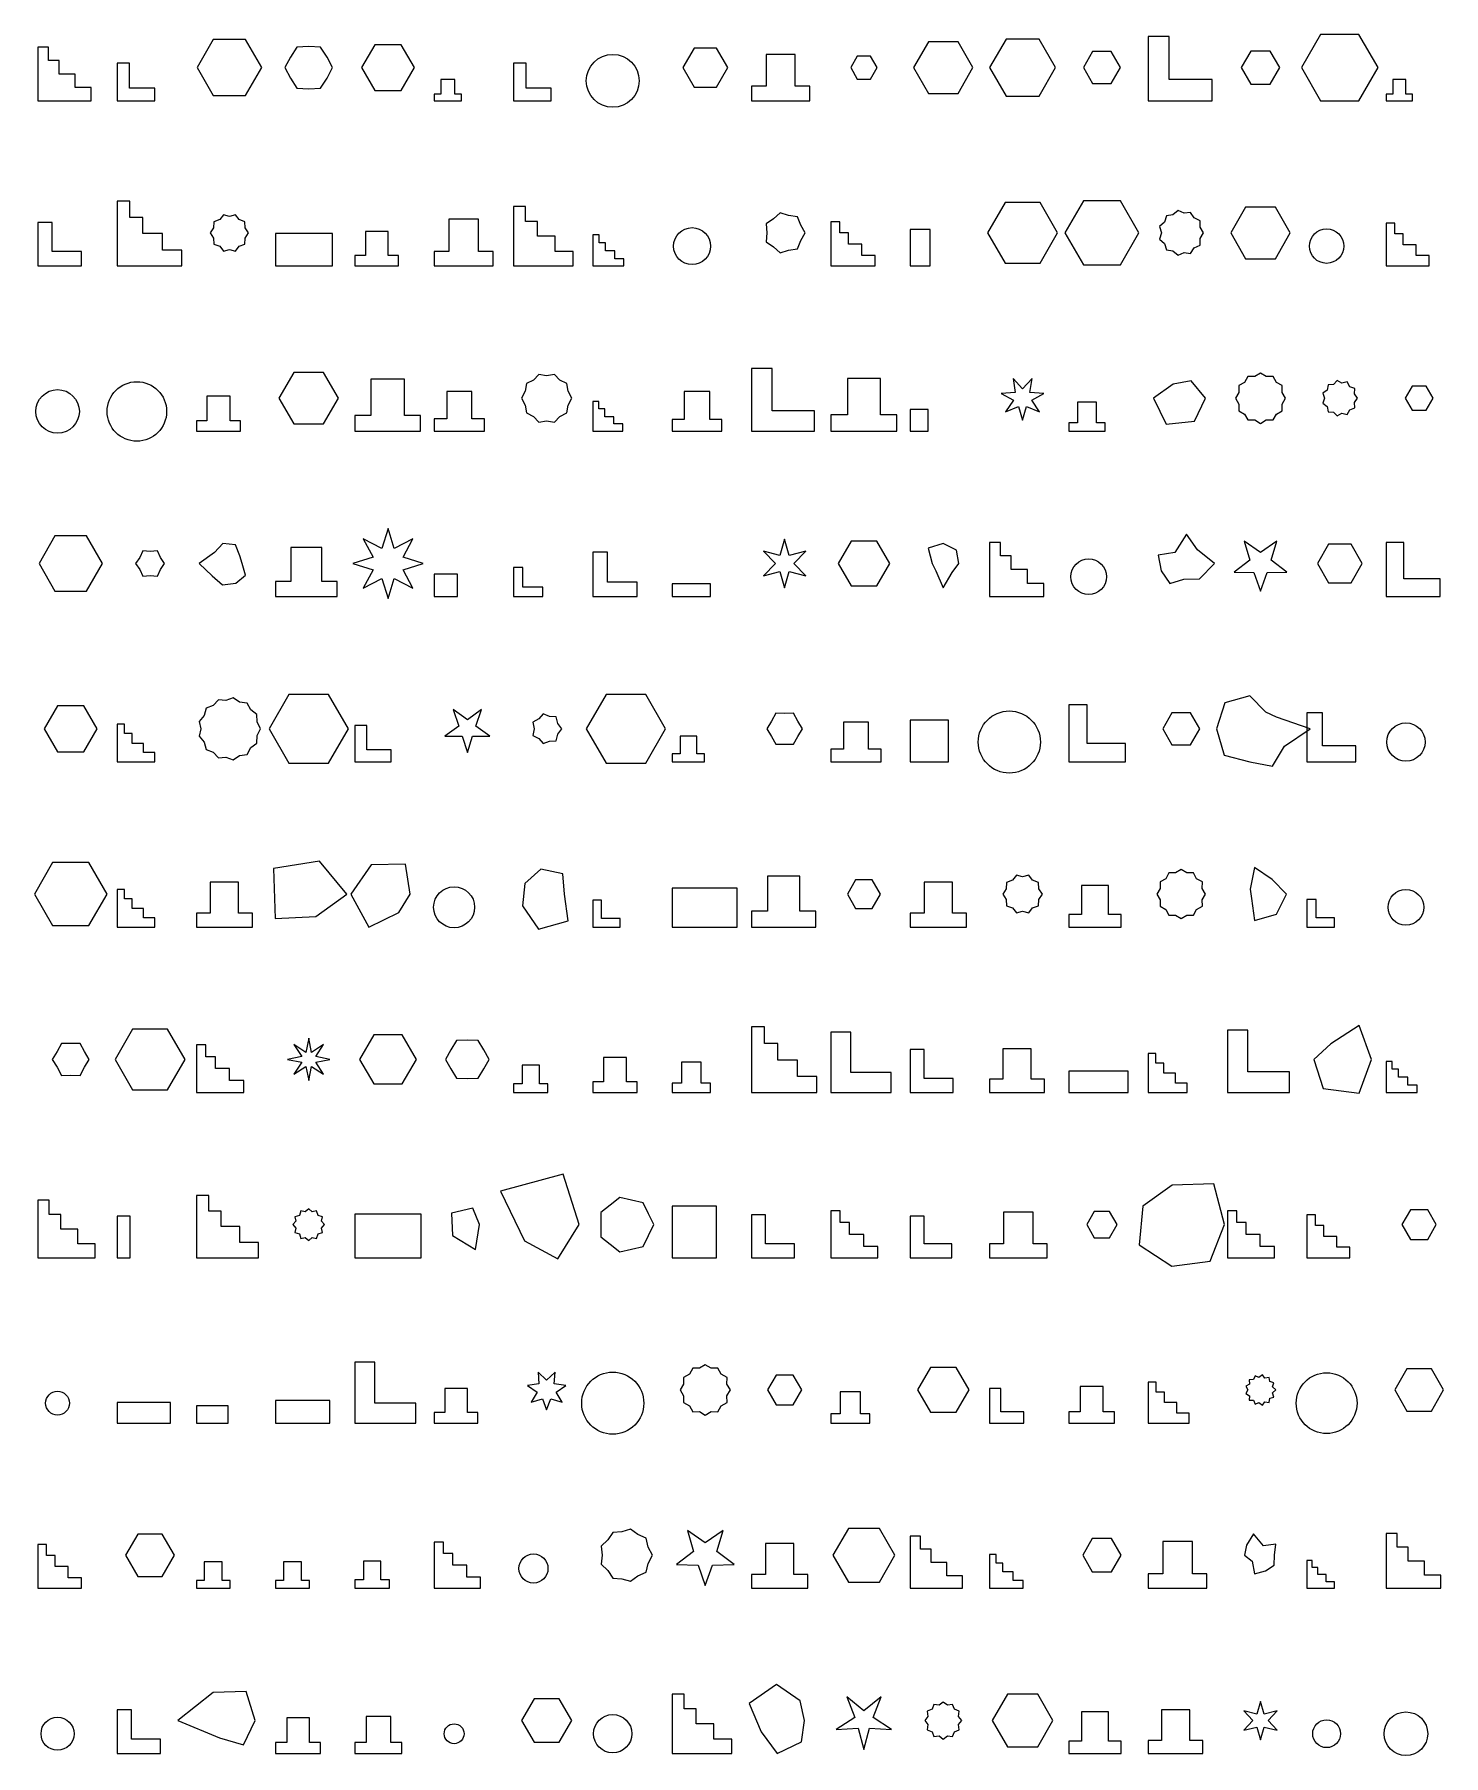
# Model space of a CAD drawing. Header units: metres. Extents: x -15 to 4183, y -20 to 5344.
# Drawn here: x 2035 to 4167, y -3 to 2600 of the extents above; entities that cross this region are included whole.
import ezdxf

# ---------------------------------------------------------------- set-up
doc = ezdxf.new("R2010")
doc.units = ezdxf.units.M

msp = doc.modelspace()

# ---------------------------------------------------------------- linework, layer by layer
for points in [[(2040, 2500), (2121, 2500), (2121, 2520), (2096.7, 2520), (2096.7, 2540), (2072.4, 2540), (2072.4, 2560.8), (2056.2, 2560.8), (2056.2, 2581), (2040, 2581), (2040, 2500)], [(2379, 2550), (2354.5, 2592.4), (2305.5, 2592.4), (2281, 2550), (2305.5, 2507.6), (2354.5, 2507.6), (2379, 2550)], [(2486, 2550), (2477.7, 2566), (2468, 2581.2), (2450, 2582), (2432, 2581.2), (2422.3, 2566), (2414, 2550), (2422.3, 2534), (2432, 2518.8), (2450, 2518), (2468, 2518.8), (2477.7, 2534), (2486, 2550)], [(2610, 2550), (2590, 2584.6), (2550, 2584.6), (2530, 2550), (2550, 2515.4), (2590, 2515.4), (2610, 2550)], [(3084, 2550), (3067, 2579.4), (3033, 2579.4), (3016, 2550), (3033, 2520.6), (3067, 2520.6), (3084, 2550)], [(3455, 2550), (3432.5, 2589), (3387.5, 2589), (3365, 2550), (3387.5, 2511), (3432.5, 2511), (3455, 2550)], [(3580, 2550), (3555, 2593.3), (3505, 2593.3), (3480, 2550), (3505, 2506.7), (3555, 2506.7), (3580, 2550)], [(3720, 2500), (3817, 2500), (3817, 2532), (3752, 2532), (3752, 2597), (3720, 2597), (3720, 2500)], [(4068, 2550), (4039, 2600.2), (3981, 2600.2), (3952, 2550), (3981, 2499.8), (4039, 2499.8), (4068, 2550)], [(2160, 2500), (2217, 2500), (2217, 2519), (2179, 2519), (2179, 2557), (2160, 2557), (2160, 2500)], [(2760, 2500), (2817, 2500), (2817, 2519), (2779, 2519), (2779, 2557), (2760, 2557), (2760, 2500)], [(3120, 2500), (3208, 2500), (3208, 2522), (3186, 2522), (3186, 2570), (3142, 2570), (3142, 2522), (3120, 2522), (3120, 2500)], [(3310, 2550), (3300, 2567.3), (3280, 2567.3), (3270, 2550), (3280, 2532.7), (3300, 2532.7), (3310, 2550)], [(3678, 2550), (3664, 2574.2), (3636, 2574.2), (3622, 2550), (3636, 2525.8), (3664, 2525.8), (3678, 2550)], [(3919, 2550), (3904.5, 2575.1), (3875.5, 2575.1), (3861, 2550), (3875.5, 2524.9), (3904.5, 2524.9), (3919, 2550)], [(2640, 2500), (2681, 2500), (2681, 2510), (2671, 2510), (2671, 2532), (2650, 2532), (2650, 2510), (2640, 2510), (2640, 2500)], [(4080, 2500), (4120, 2500), (4120, 2510), (4110, 2510), (4110, 2532), (4090, 2532), (4090, 2510), (4080, 2510), (4080, 2500)], [(2160, 2250), (2258, 2250), (2258, 2274), (2228.6, 2274), (2228.6, 2299), (2199.2, 2299), (2199.2, 2323.5), (2179.6, 2323.5), (2179.6, 2348), (2160, 2348), (2160, 2250)], [(3583, 2300), (3556.5, 2345.9), (3503.5, 2345.9), (3477, 2300), (3503.5, 2254.1), (3556.5, 2254.1), (3583, 2300)], [(3706, 2300), (3678, 2348.5), (3622, 2348.5), (3594, 2300), (3622, 2251.5), (3678, 2251.5), (3706, 2300)], [(2359, 2300), (2353.8, 2307.7), (2353.5, 2317), (2344.7, 2320.2), (2339, 2327.6), (2330, 2325), (2321, 2327.6), (2315.3, 2320.2), (2306.5, 2317), (2306.2, 2307.7), (2301, 2300), (2306.2, 2292.3), (2306.5, 2283), (2315.3, 2279.8), (2321, 2272.4), (2330, 2275), (2339, 2272.4), (2344.7, 2279.8), (2353.5, 2283), (2353.8, 2292.3), (2359, 2300)], [(2640, 2250), (2729, 2250), (2729, 2272), (2707, 2272), (2707, 2321), (2662, 2321), (2662, 2272), (2640, 2272), (2640, 2250)], [(2760, 2250), (2850, 2250), (2850, 2272), (2823, 2272), (2823, 2295), (2796, 2295), (2796, 2317.5), (2778, 2317.5), (2778, 2340), (2760, 2340), (2760, 2250)], [(3201, 2300), (3194.3, 2311.7), (3189.3, 2324.2), (3176, 2326.3), (3163.1, 2330.2), (3153.2, 2321.1), (3142.1, 2313.5), (3143, 2300), (3142.1, 2286.5), (3153.2, 2278.9), (3163.1, 2269.8), (3176, 2273.7), (3189.3, 2275.8), (3194.3, 2288.3), (3201, 2300)], [(3240, 2250), (3307, 2250), (3307, 2266), (3286.9, 2266), (3286.9, 2283), (3266.8, 2283), (3266.8, 2300.2), (3253.4, 2300.2), (3253.4, 2317), (3240, 2317), (3240, 2250)], [(3804, 2300), (3798.8, 2308.5), (3798.6, 2318.4), (3789.6, 2322.7), (3784.1, 2330.9), (3774.3, 2329.7), (3765.2, 2333.7), (3757.5, 2327.3), (3747.7, 2325.7), (3744.8, 2316.2), (3737.4, 2309.6), (3740, 2300), (3737.4, 2290.4), (3744.8, 2283.8), (3747.7, 2274.3), (3757.5, 2272.7), (3765.2, 2266.3), (3774.3, 2270.3), (3784.1, 2269.1), (3789.6, 2277.3), (3798.6, 2281.6), (3798.8, 2291.5), (3804, 2300)], [(3935, 2300), (3912.5, 2339), (3867.5, 2339), (3845, 2300), (3867.5, 2261), (3912.5, 2261), (3935, 2300)], [(2040, 2250), (2106, 2250), (2106, 2272), (2062, 2272), (2062, 2316), (2040, 2316), (2040, 2250)], [(2400, 2250), (2486, 2250), (2486, 2299), (2400, 2299), (2400, 2250)], [(2520, 2250), (2586, 2250), (2586, 2266), (2570, 2266), (2570, 2302), (2536, 2302), (2536, 2266), (2520, 2266), (2520, 2250)], [(2880, 2250), (2927, 2250), (2927, 2261), (2912.9, 2261), (2912.9, 2273), (2898.8, 2273), (2898.8, 2285.2), (2889.4, 2285.2), (2889.4, 2297), (2880, 2297), (2880, 2250)], [(3360, 2250), (3390, 2250), (3390, 2305), (3360, 2305), (3360, 2250)], [(4080, 2250), (4145, 2250), (4145, 2266), (4125.5, 2266), (4125.5, 2282), (4106, 2282), (4106, 2298.8), (4093, 2298.8), (4093, 2315), (4080, 2315), (4080, 2250)], [(2495, 2050), (2472.5, 2089), (2427.5, 2089), (2405, 2050), (2427.5, 2011), (2472.5, 2011), (2495, 2050)], [(2848, 2050), (2842.3, 2060.5), (2840.7, 2072.3), (2830, 2077.5), (2821.7, 2086.1), (2810, 2084), (2798.3, 2086.1), (2790, 2077.5), (2779.3, 2072.3), (2777.7, 2060.5), (2772, 2050), (2777.7, 2039.5), (2779.3, 2027.7), (2790, 2022.5), (2798.3, 2013.9), (2810, 2016), (2821.7, 2013.9), (2830, 2022.5), (2840.7, 2027.7), (2842.3, 2039.5), (2848, 2050)], [(3120, 2000), (3215, 2000), (3215, 2031), (3151, 2031), (3151, 2095), (3120, 2095), (3120, 2000)], [(3928, 2050), (3922.8, 2058.8), (3922.9, 2069), (3914, 2074), (3909, 2082.9), (3898.8, 2082.8), (3890, 2088), (3881.2, 2082.8), (3871, 2082.9), (3866, 2074), (3857.1, 2069), (3857.2, 2058.8), (3852, 2050), (3857.2, 2041.2), (3857.1, 2031), (3866, 2026), (3871, 2017.1), (3881.2, 2017.2), (3890, 2012), (3898.8, 2017.2), (3909, 2017.1), (3914, 2026), (3922.9, 2031), (3922.8, 2041.2), (3928, 2050)], [(2520, 2000), (2619, 2000), (2619, 2024), (2595, 2024), (2595, 2079), (2544, 2079), (2544, 2024), (2520, 2024), (2520, 2000)], [(2640, 2000), (2716, 2000), (2716, 2019), (2697, 2019), (2697, 2060), (2659, 2060), (2659, 2019), (2640, 2019), (2640, 2000)], [(3000, 2000), (3075, 2000), (3075, 2018), (3057, 2018), (3057, 2060), (3018, 2060), (3018, 2018), (3000, 2018), (3000, 2000)], [(3240, 2000), (3340, 2000), (3340, 2025), (3315, 2025), (3315, 2080), (3265, 2080), (3265, 2025), (3240, 2025), (3240, 2000)], [(3530, 2017), (3536.1, 2037.3), (3555.8, 2029.4), (3543.8, 2046.9), (3562.2, 2057.3), (3541, 2058.8), (3544.3, 2079.7), (3530, 2064.1), (3515.7, 2079.7), (3519, 2058.8), (3497.8, 2057.3), (3516.2, 2046.9), (3504.2, 2029.4), (3523.9, 2037.3), (3530, 2017)], [(3806.7, 2050), (3785.1, 2076.2), (3757.9, 2071), (3728.3, 2050), (3747.3, 2010.7), (3790, 2015.4), (3806.7, 2050)], [(4037, 2050), (4032.1, 2056.5), (4032.7, 2064.6), (4025.1, 2067.4), (4021.2, 2074.6), (4013.3, 2072.8), (4006.2, 2076.7), (4000.4, 2070.9), (3992.3, 2070.4), (3990.7, 2062.4), (3984.1, 2057.6), (3987, 2050), (3984.1, 2042.4), (3990.7, 2037.6), (3992.3, 2029.6), (4000.4, 2029.1), (4006.2, 2023.3), (4013.3, 2027.2), (4021.2, 2025.4), (4025.1, 2032.6), (4032.7, 2035.4), (4032.1, 2043.5), (4037, 2050)], [(4151, 2050), (4140.5, 2068.2), (4119.5, 2068.2), (4109, 2050), (4119.5, 2031.8), (4140.5, 2031.8), (4151, 2050)], [(2280, 2000), (2347, 2000), (2347, 2016), (2331, 2016), (2331, 2053), (2296, 2053), (2296, 2016), (2280, 2016), (2280, 2000)], [(2880, 2000), (2925, 2000), (2925, 2011), (2911.5, 2011), (2911.5, 2022), (2898, 2022), (2898, 2033.8), (2889, 2033.8), (2889, 2045), (2880, 2045), (2880, 2000)], [(3360, 2000), (3387, 2000), (3387, 2033), (3360, 2033), (3360, 2000)], [(3600, 2000), (3655, 2000), (3655, 2013), (3642, 2013), (3642, 2044), (3613, 2044), (3613, 2013), (3600, 2013), (3600, 2000)], [(2570, 1747), (2579.4, 1777.3), (2607.5, 1762.5), (2592.7, 1790.6), (2623, 1800), (2592.7, 1809.4), (2607.5, 1837.5), (2579.4, 1822.7), (2570, 1853), (2560.6, 1822.7), (2532.5, 1837.5), (2547.3, 1809.4), (2517, 1800), (2547.3, 1790.6), (2532.5, 1762.5), (2560.6, 1777.3), (2570, 1747)], [(2138, 1800), (2114, 1841.6), (2066, 1841.6), (2042, 1800), (2066, 1758.4), (2114, 1758.4), (2138, 1800)], [(2349.1, 1800), (2345.9, 1811.6), (2339.2, 1828.4), (2320.2, 1830.1), (2307.5, 1816.4), (2284.1, 1800), (2304, 1781.1), (2319.5, 1767.7), (2339.6, 1770.4), (2354.2, 1782.4), (2349.1, 1800)], [(2400, 1750), (2493, 1750), (2493, 1773), (2470, 1773), (2470, 1824), (2423, 1824), (2423, 1773), (2400, 1773), (2400, 1750)], [(3170, 1763), (3177, 1787.9), (3202, 1781.5), (3184, 1800), (3202, 1818.5), (3177, 1812.1), (3170, 1837), (3163, 1812.1), (3138, 1818.5), (3156, 1800), (3138, 1781.5), (3163, 1787.9), (3170, 1763)], [(3329, 1800), (3309.5, 1833.8), (3270.5, 1833.8), (3251, 1800), (3270.5, 1766.2), (3309.5, 1766.2), (3329, 1800)], [(3433.7, 1800), (3430.2, 1820.2), (3410, 1830.2), (3387, 1823), (3393.1, 1800), (3398.9, 1788.9), (3410, 1763.1), (3423.7, 1786.3), (3433.7, 1800)], [(3480, 1750), (3562, 1750), (3562, 1770), (3537.4, 1770), (3537.4, 1791), (3512.8, 1791), (3512.8, 1811.5), (3496.4, 1811.5), (3496.4, 1832), (3480, 1832), (3480, 1750)], [(3820.6, 1800), (3794.7, 1820.7), (3777.8, 1844.3), (3760.4, 1816.6), (3735.3, 1812.6), (3739.9, 1789.1), (3752.6, 1769.9), (3774.2, 1776.4), (3797.6, 1776.8), (3820.6, 1800)], [(3890, 1758), (3899.9, 1786.4), (3929.9, 1787), (3906, 1805.2), (3914.7, 1834), (3890, 1816.8), (3865.3, 1834), (3874, 1805.2), (3850.1, 1787), (3880.1, 1786.4), (3890, 1758)], [(4044, 1800), (4027, 1829.4), (3993, 1829.4), (3976, 1800), (3993, 1770.6), (4027, 1770.6), (4044, 1800)], [(4080, 1750), (4162, 1750), (4162, 1777), (4107, 1777), (4107, 1832), (4080, 1832), (4080, 1750)], [(2232, 1800), (2225.6, 1809), (2221, 1819.1), (2210, 1818), (2199, 1819.1), (2194.4, 1809), (2188, 1800), (2194.4, 1791), (2199, 1780.9), (2210, 1782), (2221, 1780.9), (2225.6, 1791), (2232, 1800)], [(2880, 1750), (2947, 1750), (2947, 1772), (2902, 1772), (2902, 1817), (2880, 1817), (2880, 1750)], [(2640, 1750), (2675, 1750), (2675, 1784), (2640, 1784), (2640, 1750)], [(2760, 1750), (2804, 1750), (2804, 1764), (2774, 1764), (2774, 1794), (2760, 1794), (2760, 1750)], [(3000, 1750), (3058, 1750), (3058, 1769), (3000, 1769), (3000, 1750)], [(2377, 1550), (2371.8, 1560.3), (2371.6, 1571.8), (2362.2, 1578.5), (2356.7, 1588.7), (2345.2, 1590.2), (2335.7, 1596.7), (2324.8, 1592.7), (2313.3, 1593.9), (2305.6, 1585.4), (2294.8, 1581.2), (2291.9, 1570), (2284.4, 1561.2), (2287, 1550), (2284.4, 1538.8), (2291.9, 1530), (2294.8, 1518.8), (2305.6, 1514.6), (2313.3, 1506.1), (2324.8, 1507.3), (2335.7, 1503.3), (2345.2, 1509.8), (2356.7, 1511.3), (2362.2, 1521.5), (2371.6, 1528.2), (2371.8, 1539.7), (2377, 1550)], [(2510, 1550), (2480, 1602), (2420, 1602), (2390, 1550), (2420, 1498), (2480, 1498), (2510, 1550)], [(2990, 1550), (2960, 1602), (2900, 1602), (2870, 1550), (2900, 1498), (2960, 1498), (2990, 1550)], [(3965.3, 1550), (3914.1, 1567.5), (3898.1, 1575.1), (3873.8, 1599.8), (3836.2, 1589.1), (3823.3, 1550), (3835, 1510), (3873.7, 1500), (3908.4, 1493.3), (3926.5, 1523.5), (3965.3, 1550)], [(2130, 1550), (2110, 1584.6), (2070, 1584.6), (2050, 1550), (2070, 1515.4), (2110, 1515.4), (2130, 1550)], [(2690, 1514), (2698, 1538.9), (2724.2, 1538.9), (2703, 1554.2), (2711.2, 1579.1), (2690, 1563.7), (2668.8, 1579.1), (2677, 1554.2), (2655.8, 1538.9), (2682, 1538.9), (2690, 1514)], [(2833, 1550), (2827.1, 1558.2), (2824.3, 1568), (2814.2, 1568.5), (2804.9, 1572.4), (2798.2, 1564.9), (2789.3, 1560), (2791, 1550), (2789.3, 1540), (2798.2, 1535.1), (2804.9, 1527.6), (2814.2, 1531.5), (2824.3, 1532), (2827.1, 1541.8), (2833, 1550)], [(3197, 1550), (3189.9, 1561.5), (3183.5, 1573.4), (3170, 1573), (3156.5, 1573.4), (3150.1, 1561.5), (3143, 1550), (3150.1, 1538.5), (3156.5, 1526.6), (3170, 1527), (3183.5, 1526.6), (3189.9, 1538.5), (3197, 1550)], [(3360, 1500), (3418, 1500), (3418, 1563), (3360, 1563), (3360, 1500)], [(3600, 1500), (3686, 1500), (3686, 1528), (3628, 1528), (3628, 1586), (3600, 1586), (3600, 1500)], [(3798, 1550), (3784, 1574.2), (3756, 1574.2), (3742, 1550), (3756, 1525.8), (3784, 1525.8), (3798, 1550)], [(3960, 1500), (4034, 1500), (4034, 1524), (3984, 1524), (3984, 1574), (3960, 1574), (3960, 1500)], [(2160, 1500), (2217, 1500), (2217, 1514), (2199.9, 1514), (2199.9, 1528), (2182.8, 1528), (2182.8, 1542.8), (2171.4, 1542.8), (2171.4, 1557), (2160, 1557), (2160, 1500)], [(2520, 1500), (2575, 1500), (2575, 1518), (2538, 1518), (2538, 1555), (2520, 1555), (2520, 1500)], [(3000, 1500), (3049, 1500), (3049, 1512), (3037, 1512), (3037, 1539), (3012, 1539), (3012, 1512), (3000, 1512), (3000, 1500)], [(3240, 1500), (3316, 1500), (3316, 1519), (3297, 1519), (3297, 1560), (3259, 1560), (3259, 1519), (3240, 1519), (3240, 1500)], [(2145, 1300), (2117.5, 1347.6), (2062.5, 1347.6), (2035, 1300), (2062.5, 1252.4), (2117.5, 1252.4), (2145, 1300)], [(2507.9, 1300), (2466.1, 1349.6), (2396.5, 1338.9), (2399.3, 1263.2), (2461, 1266.1), (2507.9, 1300)], [(2603.4, 1300), (2596.2, 1345.4), (2544.4, 1344.3), (2513.8, 1300), (2541.1, 1250), (2586.1, 1272.2), (2603.4, 1300)], [(2836.8, 1300), (2834.5, 1330.8), (2801.4, 1337.7), (2777.2, 1315.8), (2773.2, 1282.3), (2797.9, 1247.1), (2842.3, 1259.4), (2836.8, 1300)], [(3560, 1300), (3554.7, 1308), (3554.3, 1317.6), (3545.3, 1321), (3539.3, 1328.5), (3530, 1326), (3520.7, 1328.5), (3514.7, 1321), (3505.7, 1317.6), (3505.3, 1308), (3500, 1300), (3505.3, 1292), (3505.7, 1282.4), (3514.7, 1279), (3520.7, 1271.5), (3530, 1274), (3539.3, 1271.5), (3545.3, 1279), (3554.3, 1282.4), (3554.7, 1292), (3560, 1300)], [(3807, 1300), (3801.9, 1308.5), (3802, 1318.5), (3793.3, 1323.3), (3788.5, 1332), (3778.5, 1331.9), (3770, 1337), (3761.5, 1331.9), (3751.5, 1332), (3746.7, 1323.3), (3738, 1318.5), (3738.1, 1308.5), (3733, 1300), (3738.1, 1291.5), (3738, 1281.5), (3746.7, 1276.7), (3751.5, 1268), (3761.5, 1268.1), (3770, 1263), (3778.5, 1268.1), (3788.5, 1268), (3793.3, 1276.7), (3802, 1281.5), (3801.9, 1291.5), (3807, 1300)], [(3929.1, 1300), (3907.6, 1322), (3880.8, 1340.2), (3874.2, 1307.6), (3876.3, 1293.4), (3880.9, 1260.2), (3914.1, 1269.8), (3929.1, 1300)], [(2160, 1250), (2217, 1250), (2217, 1264), (2199.9, 1264), (2199.9, 1278), (2182.8, 1278), (2182.8, 1292.8), (2171.4, 1292.8), (2171.4, 1307), (2160, 1307), (2160, 1250)], [(2280, 1250), (2365, 1250), (2365, 1271), (2344, 1271), (2344, 1318), (2301, 1318), (2301, 1271), (2280, 1271), (2280, 1250)], [(3000, 1250), (3098, 1250), (3098, 1309), (3000, 1309), (3000, 1250)], [(3120, 1250), (3217, 1250), (3217, 1274), (3193, 1274), (3193, 1327), (3144, 1327), (3144, 1274), (3120, 1274), (3120, 1250)], [(3315, 1300), (3302.5, 1321.7), (3277.5, 1321.7), (3265, 1300), (3277.5, 1278.3), (3302.5, 1278.3), (3315, 1300)], [(3360, 1250), (3445, 1250), (3445, 1271), (3424, 1271), (3424, 1318), (3381, 1318), (3381, 1271), (3360, 1271), (3360, 1250)], [(3600, 1250), (3679, 1250), (3679, 1269), (3660, 1269), (3660, 1313), (3619, 1313), (3619, 1269), (3600, 1269), (3600, 1250)], [(2880, 1250), (2921, 1250), (2921, 1263), (2893, 1263), (2893, 1291), (2880, 1291), (2880, 1250)], [(3960, 1250), (4002, 1250), (4002, 1264), (3974, 1264), (3974, 1292), (3960, 1292), (3960, 1250)], [(2263, 1050), (2236.5, 1095.9), (2183.5, 1095.9), (2157, 1050), (2183.5, 1004.1), (2236.5, 1004.1), (2263, 1050)], [(3120, 1000), (3219, 1000), (3219, 1024), (3189.3, 1024), (3189.3, 1049), (3159.6, 1049), (3159.6, 1074.2), (3139.8, 1074.2), (3139.8, 1099), (3120, 1099), (3120, 1000)], [(3840, 1000), (3934, 1000), (3934, 1031), (3871, 1031), (3871, 1094), (3840, 1094), (3840, 1000)], [(4057.7, 1050), (4039.5, 1101.1), (3996.6, 1073.3), (3970.8, 1050), (3984.6, 1006), (4039.4, 999), (4057.7, 1050)], [(2118, 1050), (2110.8, 1062), (2104, 1074.2), (2090, 1074), (2076, 1074.2), (2069.2, 1062), (2062, 1050), (2069.2, 1038), (2076, 1025.8), (2090, 1026), (2104, 1025.8), (2110.8, 1038), (2118, 1050)], [(2280, 1000), (2352, 1000), (2352, 1018), (2330.4, 1018), (2330.4, 1036), (2308.8, 1036), (2308.8, 1054), (2294.4, 1054), (2294.4, 1072), (2280, 1072), (2280, 1000)], [(2450, 1018), (2454.4, 1039.4), (2472.6, 1027.4), (2460.6, 1045.6), (2482, 1050), (2460.6, 1054.4), (2472.6, 1072.6), (2454.4, 1060.6), (2450, 1082), (2445.6, 1060.6), (2427.4, 1072.6), (2439.4, 1054.4), (2418, 1050), (2439.4, 1045.6), (2427.4, 1027.4), (2445.6, 1039.4), (2450, 1018)], [(2613, 1050), (2591.5, 1087.2), (2548.5, 1087.2), (2527, 1050), (2548.5, 1012.8), (2591.5, 1012.8), (2613, 1050)], [(2723, 1050), (2715.1, 1064.5), (2706.5, 1078.6), (2690, 1079), (2673.5, 1078.6), (2664.9, 1064.5), (2657, 1050), (2664.9, 1035.5), (2673.5, 1021.4), (2690, 1021), (2706.5, 1021.4), (2715.1, 1035.5), (2723, 1050)], [(3240, 1000), (3331, 1000), (3331, 1030), (3270, 1030), (3270, 1091), (3240, 1091), (3240, 1000)], [(2880, 1000), (2947, 1000), (2947, 1016), (2931, 1016), (2931, 1053), (2896, 1053), (2896, 1016), (2880, 1016), (2880, 1000)], [(3000, 1000), (3058, 1000), (3058, 1014), (3044, 1014), (3044, 1046), (3014, 1046), (3014, 1014), (3000, 1014), (3000, 1000)], [(3360, 1000), (3425, 1000), (3425, 1021), (3381, 1021), (3381, 1065), (3360, 1065), (3360, 1000)], [(3480, 1000), (3563, 1000), (3563, 1020), (3543, 1020), (3543, 1066), (3500, 1066), (3500, 1020), (3480, 1020), (3480, 1000)], [(3720, 1000), (3779, 1000), (3779, 1014), (3761.3, 1014), (3761.3, 1029), (3743.6, 1029), (3743.6, 1044.2), (3731.8, 1044.2), (3731.8, 1059), (3720, 1059), (3720, 1000)], [(4080, 1000), (4127, 1000), (4127, 1011), (4112.9, 1011), (4112.9, 1023), (4098.8, 1023), (4098.8, 1035.2), (4089.4, 1035.2), (4089.4, 1047), (4080, 1047), (4080, 1000)], [(2760, 1000), (2812, 1000), (2812, 1013), (2799, 1013), (2799, 1041), (2773, 1041), (2773, 1013), (2760, 1013), (2760, 1000)], [(3600, 1000), (3690, 1000), (3690, 1032), (3600, 1032), (3600, 1000)], [(2859.2, 800), (2834.9, 876.6), (2740.2, 850.7), (2776.3, 775.5), (2826.8, 748.2), (2859.2, 800)], [(3835.3, 800), (3819.2, 861.7), (3756.3, 859.9), (3711.9, 828), (3706.5, 769.4), (3755.6, 737.1), (3814.1, 744.7), (3835.3, 800)], [(2040, 750), (2127, 750), (2127, 771), (2100.9, 771), (2100.9, 793), (2074.8, 793), (2074.8, 815.2), (2057.4, 815.2), (2057.4, 837), (2040, 837), (2040, 750)], [(2280, 750), (2374, 750), (2374, 773), (2345.8, 773), (2345.8, 797), (2317.6, 797), (2317.6, 820.5), (2298.8, 820.5), (2298.8, 844), (2280, 844), (2280, 750)], [(2972, 800), (2964.2, 816.5), (2956.2, 832.8), (2938.5, 837), (2920.7, 840.9), (2906.3, 829.7), (2892.2, 818.2), (2892, 800), (2892.2, 781.8), (2906.3, 770.3), (2920.7, 759.1), (2938.5, 763), (2956.2, 767.2), (2964.2, 783.5), (2972, 800)], [(2160, 750), (2180, 750), (2180, 813), (2160, 813), (2160, 750)], [(2474, 800), (2469.3, 805.2), (2470.8, 812), (2464.1, 814.1), (2462, 820.8), (2455.2, 819.3), (2450, 824), (2444.8, 819.3), (2438, 820.8), (2435.9, 814.1), (2429.2, 812), (2430.7, 805.2), (2426, 800), (2430.7, 794.8), (2429.2, 788), (2435.9, 785.9), (2438, 779.2), (2444.8, 780.7), (2450, 776), (2455.2, 780.7), (2462, 779.2), (2464.1, 785.9), (2470.8, 788), (2469.3, 794.8), (2474, 800)], [(2520, 750), (2620, 750), (2620, 816), (2520, 816), (2520, 750)], [(2708.2, 800), (2698.2, 825.1), (2665.9, 817.5), (2667.7, 783.8), (2702.3, 762.2), (2708.2, 800)], [(3000, 750), (3067, 750), (3067, 828), (3000, 828), (3000, 750)], [(3120, 750), (3185, 750), (3185, 771), (3141, 771), (3141, 815), (3120, 815), (3120, 750)], [(3240, 750), (3311, 750), (3311, 767), (3289.7, 767), (3289.7, 785), (3268.4, 785), (3268.4, 803.2), (3254.2, 803.2), (3254.2, 821), (3240, 821), (3240, 750)], [(3360, 750), (3423, 750), (3423, 771), (3381, 771), (3381, 813), (3360, 813), (3360, 750)], [(3480, 750), (3567, 750), (3567, 771), (3546, 771), (3546, 819), (3501, 819), (3501, 771), (3480, 771), (3480, 750)], [(3673, 800), (3661.5, 819.9), (3638.5, 819.9), (3627, 800), (3638.5, 780.1), (3661.5, 780.1), (3673, 800)], [(3840, 750), (3911, 750), (3911, 767), (3889.7, 767), (3889.7, 785), (3868.4, 785), (3868.4, 803.2), (3854.2, 803.2), (3854.2, 821), (3840, 821), (3840, 750)], [(3960, 750), (4025, 750), (4025, 766), (4005.5, 766), (4005.5, 782), (3986, 782), (3986, 798.8), (3973, 798.8), (3973, 815), (3960, 815), (3960, 750)], [(4156, 800), (4143, 822.5), (4117, 822.5), (4104, 800), (4117, 777.5), (4143, 777.5), (4156, 800)], [(2520, 500), (2612, 500), (2612, 530), (2550, 530), (2550, 592), (2520, 592), (2520, 500)], [(2810, 520), (2816.4, 536.6), (2833.5, 531.3), (2824.5, 546.7), (2839.2, 556.7), (2821.6, 559.3), (2823, 577), (2810, 564.8), (2797, 577), (2798.4, 559.3), (2780.8, 556.7), (2795.5, 546.7), (2786.5, 531.3), (2803.6, 536.6), (2810, 520)], [(3088, 550), (3082.8, 558.8), (3082.9, 569), (3074, 574), (3069, 582.9), (3058.8, 582.8), (3050, 588), (3041.2, 582.8), (3031, 582.9), (3026, 574), (3017.1, 569), (3017.2, 558.8), (3012, 550), (3017.2, 541.2), (3017.1, 531), (3026, 526), (3031, 517.1), (3041.2, 517.2), (3050, 512), (3058.8, 517.2), (3069, 517.1), (3074, 526), (3082.9, 531), (3082.8, 541.2), (3088, 550)], [(3449, 550), (3429.5, 583.8), (3390.5, 583.8), (3371, 550), (3390.5, 516.2), (3429.5, 516.2), (3449, 550)], [(3913, 550), (3908.4, 554.5), (3910.4, 560.7), (3904.2, 562.6), (3903.1, 568.9), (3896.7, 567.8), (3892.8, 572.8), (3887.7, 568.9), (3881.8, 571.5), (3879.2, 565.6), (3872.8, 565.3), (3873.2, 558.8), (3867.7, 555.5), (3871, 550), (3867.7, 544.5), (3873.2, 541.2), (3872.8, 534.7), (3879.2, 534.4), (3881.8, 528.5), (3887.7, 531.1), (3892.8, 527.2), (3896.7, 532.2), (3903.1, 531.1), (3904.2, 537.4), (3910.4, 539.3), (3908.4, 545.5), (3913, 550)], [(4167, 550), (4148.5, 582), (4111.5, 582), (4093, 550), (4111.5, 518), (4148.5, 518), (4167, 550)], [(2640, 500), (2706, 500), (2706, 516), (2690, 516), (2690, 552), (2656, 552), (2656, 516), (2640, 516), (2640, 500)], [(3196, 550), (3183, 572.5), (3157, 572.5), (3144, 550), (3157, 527.5), (3183, 527.5), (3196, 550)], [(3240, 500), (3299, 500), (3299, 514), (3285, 514), (3285, 547), (3254, 547), (3254, 514), (3240, 514), (3240, 500)], [(3480, 500), (3532, 500), (3532, 517), (3497, 517), (3497, 552), (3480, 552), (3480, 500)], [(3600, 500), (3669, 500), (3669, 517), (3652, 517), (3652, 555), (3617, 555), (3617, 517), (3600, 517), (3600, 500)], [(3720, 500), (3782, 500), (3782, 515), (3763.4, 515), (3763.4, 531), (3744.8, 531), (3744.8, 546.5), (3732.4, 546.5), (3732.4, 562), (3720, 562), (3720, 500)], [(2160, 500), (2241, 500), (2241, 531), (2160, 531), (2160, 500)], [(2280, 500), (2328, 500), (2328, 526), (2280, 526), (2280, 500)], [(2400, 500), (2482, 500), (2482, 534), (2400, 534), (2400, 500)], [(2970, 300), (2963.8, 312.3), (2960.6, 325.7), (2948, 331.2), (2936.9, 339.4), (2923.7, 335.5), (2910, 334.6), (2902.4, 323.1), (2892.4, 313.7), (2894, 300), (2892.4, 286.3), (2902.4, 276.9), (2910, 265.4), (2923.7, 264.5), (2936.9, 260.6), (2948, 268.8), (2960.6, 274.3), (2963.8, 287.7), (2970, 300)], [(3337, 300), (3313.5, 340.7), (3266.5, 340.7), (3243, 300), (3266.5, 259.3), (3313.5, 259.3), (3337, 300)], [(2040, 250), (2106, 250), (2106, 266), (2086.2, 266), (2086.2, 283), (2066.4, 283), (2066.4, 299.5), (2053.2, 299.5), (2053.2, 316), (2040, 316), (2040, 250)], [(2247, 300), (2228.5, 332), (2191.5, 332), (2173, 300), (2191.5, 268), (2228.5, 268), (2247, 300)], [(2640, 250), (2710, 250), (2710, 267), (2689, 267), (2689, 285), (2668, 285), (2668, 302.5), (2654, 302.5), (2654, 320), (2640, 320), (2640, 250)], [(3050, 254), (3061, 284.9), (3093.7, 285.8), (3067.7, 305.8), (3077, 337.2), (3050, 318.7), (3023, 337.2), (3032.3, 305.8), (3006.3, 285.8), (3039, 284.9), (3050, 254)], [(3120, 250), (3205, 250), (3205, 271), (3184, 271), (3184, 318), (3141, 318), (3141, 271), (3120, 271), (3120, 250)], [(3360, 250), (3439, 250), (3439, 269), (3415.3, 269), (3415.3, 289), (3391.6, 289), (3391.6, 309.2), (3375.8, 309.2), (3375.8, 329), (3360, 329), (3360, 250)], [(3679, 300), (3664.5, 325.1), (3635.5, 325.1), (3621, 300), (3635.5, 274.9), (3664.5, 274.9), (3679, 300)], [(3720, 250), (3809, 250), (3809, 272), (3787, 272), (3787, 321), (3742, 321), (3742, 272), (3720, 272), (3720, 250)], [(3911.3, 300), (3913.4, 317), (3894.7, 314.4), (3879.4, 332.6), (3868.9, 315.3), (3865.9, 300), (3877.6, 291), (3880.8, 271.8), (3897.6, 276.5), (3910.7, 285), (3911.3, 300)], [(4080, 250), (4163, 250), (4163, 270), (4138.1, 270), (4138.1, 291), (4113.2, 291), (4113.2, 312.2), (4096.6, 312.2), (4096.6, 333), (4080, 333), (4080, 250)], [(2280, 250), (2331, 250), (2331, 262), (2319, 262), (2319, 290), (2292, 290), (2292, 262), (2280, 262), (2280, 250)], [(2400, 250), (2451, 250), (2451, 262), (2439, 262), (2439, 290), (2412, 290), (2412, 262), (2400, 262), (2400, 250)], [(2520, 250), (2572, 250), (2572, 263), (2559, 263), (2559, 291), (2533, 291), (2533, 263), (2520, 263), (2520, 250)], [(3480, 250), (3531, 250), (3531, 262), (3515.7, 262), (3515.7, 275), (3500.4, 275), (3500.4, 288.2), (3490.2, 288.2), (3490.2, 301), (3480, 301), (3480, 250)], [(3960, 250), (4002, 250), (4002, 260), (3989.4, 260), (3989.4, 271), (3976.8, 271), (3976.8, 281.5), (3968.4, 281.5), (3968.4, 292), (3960, 292), (3960, 250)], [(3200.1, 50), (3193.7, 79.7), (3157.5, 104.7), (3116.3, 75.8), (3134.4, 32.9), (3158.7, 0.3), (3195.6, 18), (3200.1, 50)], [(2369.2, 50), (2355.5, 94.1), (2305.6, 92.3), (2252.2, 50), (2314.9, 23.8), (2351.1, 13.5), (2369.2, 50)], [(2848, 50), (2829, 82.9), (2791, 82.9), (2772, 50), (2791, 17.1), (2829, 17.1), (2848, 50)], [(3000, 0), (3090, 0), (3090, 22), (3063, 22), (3063, 45), (3036, 45), (3036, 67.5), (3018, 67.5), (3018, 90), (3000, 90), (3000, 0)], [(3290, 6), (3298.5, 38.3), (3331.8, 36.4), (3303.8, 54.5), (3315.9, 85.6), (3290, 64.5), (3264.1, 85.6), (3276.2, 54.5), (3248.2, 36.4), (3281.5, 38.3), (3290, 6)], [(3576, 50), (3553, 89.8), (3507, 89.8), (3484, 50), (3507, 10.2), (3553, 10.2), (3576, 50)], [(3890, 21), (3895.7, 40.2), (3915.1, 35.5), (3901.4, 50), (3915.1, 64.5), (3895.7, 59.8), (3890, 79), (3884.3, 59.8), (3864.9, 64.5), (3878.6, 50), (3864.9, 35.5), (3884.3, 40.2), (3890, 21)], [(2160, 0), (2226, 0), (2226, 22), (2182, 22), (2182, 66), (2160, 66), (2160, 0)], [(2400, 0), (2468, 0), (2468, 17), (2451, 17), (2451, 54), (2417, 54), (2417, 17), (2400, 17), (2400, 0)], [(2520, 0), (2591, 0), (2591, 17), (2574, 17), (2574, 56), (2537, 56), (2537, 17), (2520, 17), (2520, 0)], [(3438, 50), (3433.2, 56.2), (3434.2, 64), (3427, 67), (3424, 74.2), (3416.2, 73.2), (3410, 78), (3403.8, 73.2), (3396, 74.2), (3393, 67), (3385.8, 64), (3386.8, 56.2), (3382, 50), (3386.8, 43.8), (3385.8, 36), (3393, 33), (3396, 25.8), (3403.8, 26.8), (3410, 22), (3416.2, 26.8), (3424, 25.8), (3427, 33), (3434.2, 36), (3433.2, 43.8), (3438, 50)], [(3600, 0), (3679, 0), (3679, 19), (3660, 19), (3660, 63), (3619, 63), (3619, 19), (3600, 19), (3600, 0)], [(3720, 0), (3803, 0), (3803, 20), (3783, 20), (3783, 66), (3740, 66), (3740, 20), (3720, 20), (3720, 0)]]:
    msp.add_lwpolyline(points)
for centre, radius in [((2910, 2530), 40), ((3030, 2280), 28), ((3990, 2280), 26), ((2070, 2030), 33), ((2190, 2030), 45), ((3630, 1780), 27), ((3510, 1530), 47), ((4110, 1530), 29), ((2670, 1280), 31), ((4110, 1280), 27), ((2910, 530), 47), ((3990, 530), 46), ((2070, 530), 18), ((2790, 280), 22), ((2070, 30), 25), ((2910, 30), 29), ((4110, 30), 33), ((2670, 30), 15), ((3990, 30), 21)]:
    msp.add_circle(centre, radius)

doc.saveas('drawing.dxf')
